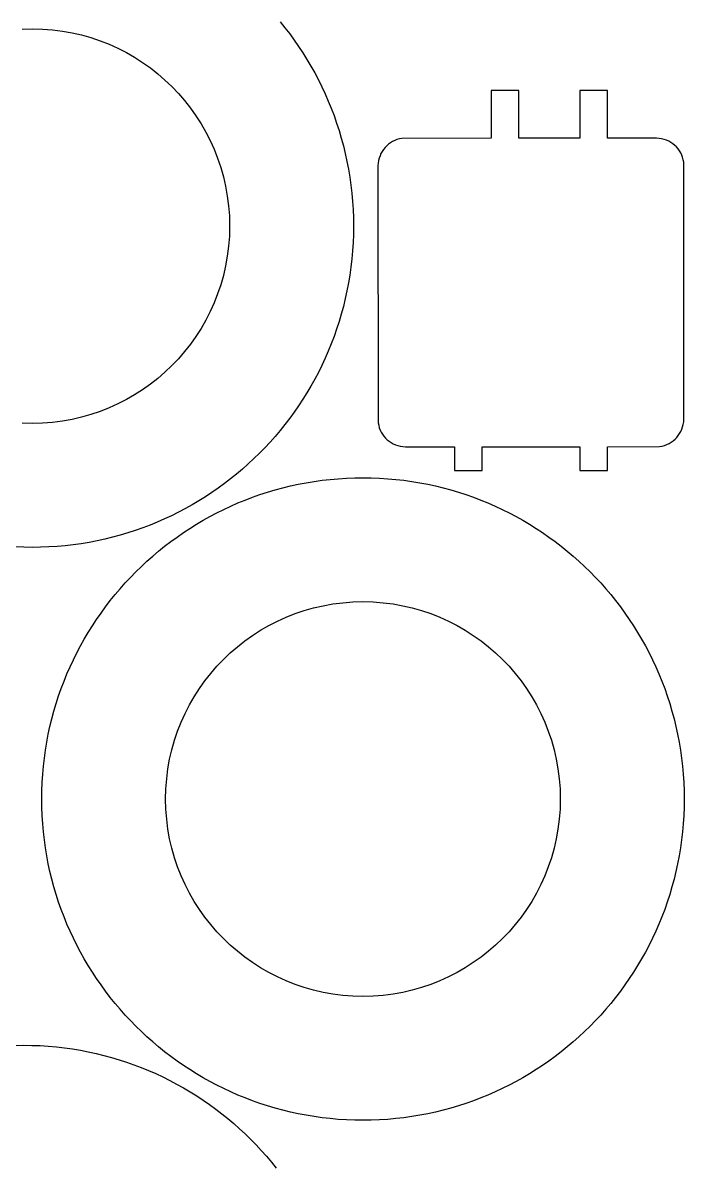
# Model space of a CAD drawing. Extents: x 443 to 1024, y 36 to 674.
# Drawn here: x 660.2 to 732.3, y 160.1 to 284.6 of the extents above; entities that cross this region are included whole.
import ezdxf

# ---------------------------------------------------------------- set-up
doc = ezdxf.new("R2010")
doc.units = 0
doc.layers.get('0').update_dxf_attribs({"linetype": 'CONTINUOUS'})

msp = doc.modelspace()

# ---------------------------------------------------------------- linework, layer by layer
at = {"color": 4}
for p, q in [((660.121856, 283.881249), (661.228268, 283.909224)), ((661.228268, 283.909224), (662.334679, 283.881249)), ((662.334679, 283.881249), (663.426564, 283.798225)), ((663.426564, 283.798225), (664.50257, 283.661502)), ((688.236142, 284.672696), (688.763419, 284.017995)), ((688.763419, 284.017995), (689.275164, 283.350511)), ((664.50257, 283.661502), (665.561348, 283.472432)), ((665.561348, 283.472432), (666.601546, 283.232364)), ((666.601546, 283.232364), (667.621813, 282.94265)), ((667.621813, 282.94265), (668.6208, 282.604641)), ((668.6208, 282.604641), (669.597155, 282.219686)), ((689.275164, 283.350511), (689.771102, 282.670518)), ((689.771102, 282.670518), (690.250958, 281.978291)), ((669.597155, 282.219686), (670.549528, 281.789138)), ((670.549528, 281.789138), (671.476568, 281.314346)), ((671.476568, 281.314346), (672.376923, 280.796661)), ((690.250958, 281.978291), (690.714457, 281.274105)), ((690.714457, 281.274105), (691.161325, 280.558234)), ((672.376923, 280.796661), (673.249244, 280.237435)), ((673.249244, 280.237435), (674.09218, 279.638017)), ((691.161325, 280.558234), (691.591285, 279.830954)), ((674.09218, 279.638017), (674.90438, 278.999759)), ((674.90438, 278.999759), (675.684493, 278.324011)), ((691.591285, 279.830954), (692.004064, 279.092539)), ((692.004064, 279.092539), (692.399387, 278.343264)), ((675.684493, 278.324011), (676.431168, 277.612124)), ((676.431168, 277.612124), (677.143055, 276.865448)), ((692.399387, 278.343264), (692.776979, 277.583404)), ((692.776979, 277.583404), (693.136565, 276.813234)), ((677.143055, 276.865448), (677.818803, 276.085336)), ((693.136565, 276.813234), (693.477869, 276.033028)), ((711.231659, 277.172943), (711.231659, 271.973343)), ((714.231259, 277.172943), (711.231659, 277.172943)), ((714.231259, 271.973343), (714.231259, 277.172943)), ((723.900659, 277.172943), (720.900759, 277.172943)), ((720.900759, 277.172943), (720.900759, 271.973343)), ((723.900659, 271.973343), (723.900659, 277.172943)), ((677.818803, 276.085336), (678.457061, 275.273136)), ((678.457061, 275.273136), (679.056479, 274.4302)), ((693.477869, 276.033028), (693.800619, 275.243063)), ((693.800619, 275.243063), (694.104537, 274.443611)), ((679.056479, 274.4302), (679.615705, 273.557879)), ((694.104537, 274.443611), (694.38935, 273.634949)), ((679.615705, 273.557879), (680.13339, 272.657524)), ((680.13339, 272.657524), (680.608182, 271.730484)), ((694.38935, 273.634949), (694.654783, 272.817351)), ((694.654783, 272.817351), (694.900561, 271.991092)), ((680.608182, 271.730484), (681.03873, 270.778111)), ((694.900561, 271.991092), (695.126408, 271.156447)), ((700.039935, 271.330255), (699.84332, 271.158524)), ((700.251638, 271.484026), (700.039935, 271.330255)), ((700.477551, 271.618813), (700.251638, 271.484026)), ((700.716798, 271.733592), (700.477551, 271.618813)), ((700.9685, 271.827339), (700.716798, 271.733592)), ((701.231779, 271.899031), (700.9685, 271.827339)), ((701.505759, 271.947643), (701.231779, 271.899031)), ((711.231659, 271.973343), (701.505759, 271.947643)), ((720.900759, 271.973343), (714.231259, 271.973343)), ((729.235059, 271.973343), (723.900659, 271.973343)), ((729.5224, 271.952013), (729.235059, 271.973343)), ((729.80099, 271.907697), (729.5224, 271.952013)), ((730.069805, 271.841272), (729.80099, 271.907697)), ((730.327823, 271.753616), (730.069805, 271.841272)), ((730.57402, 271.645606), (730.327823, 271.753616)), ((730.807371, 271.51812), (730.57402, 271.645606)), ((731.026855, 271.372036), (730.807371, 271.51812)), ((731.231447, 271.20823), (731.026855, 271.372036)), ((681.03873, 270.778111), (681.423685, 269.801756)), ((695.126408, 271.156447), (695.332051, 270.313691)), ((695.332051, 270.313691), (695.517214, 269.463098)), ((699.117286, 270.066291), (699.029629, 269.808296)), ((699.225296, 270.312468), (699.117286, 270.066291)), ((699.352782, 270.545804), (699.225296, 270.312468)), ((699.498866, 270.765274), (699.352782, 270.545804)), ((699.662672, 270.969855), (699.498866, 270.765274)), ((699.84332, 271.158524), (699.662672, 270.969855)), ((731.420123, 271.027582), (731.231447, 271.20823)), ((731.591861, 270.830967), (731.420123, 271.027582)), ((731.745636, 270.619264), (731.591861, 270.830967)), ((731.880426, 270.393351), (731.745636, 270.619264)), ((731.995207, 270.154104), (731.880426, 270.393351)), ((732.088955, 269.902402), (731.995207, 270.154104)), ((681.423685, 269.801756), (681.761694, 268.802769)), ((695.517214, 269.463098), (695.681623, 268.604943)), ((698.918889, 269.260948), (698.897559, 268.973643)), ((698.897559, 268.973643), (698.923259, 240.984043)), ((698.963205, 269.539508), (698.918889, 269.260948)), ((699.029629, 269.808296), (698.963205, 269.539508)), ((732.160647, 269.639123), (732.088955, 269.902402)), ((732.209259, 269.365143), (732.160647, 269.639123)), ((732.234959, 241.375643), (732.209259, 269.365143)), ((681.761694, 268.802769), (682.051408, 267.782501)), ((682.051408, 267.782501), (682.291476, 266.742303)), ((695.681623, 268.604943), (695.825002, 267.739502)), ((695.825002, 267.739502), (695.947077, 266.867049)), ((682.291476, 266.742303), (682.480546, 265.683526)), ((695.947077, 266.867049), (696.047573, 265.987858)), ((682.480546, 265.683526), (682.617269, 264.60752)), ((696.047573, 265.987858), (696.126215, 265.102206)), ((696.126215, 265.102206), (696.182728, 264.210366)), ((682.617269, 264.60752), (682.700293, 263.515635)), ((696.182728, 264.210366), (696.216837, 263.312614)), ((682.700293, 263.515635), (682.728268, 262.409224)), ((696.216837, 263.312614), (696.228268, 262.409224)), ((682.728268, 262.409224), (682.700293, 261.302812)), ((696.216837, 261.505834), (696.182728, 260.608081)), ((696.228268, 262.409224), (696.216837, 261.505834)), ((682.617269, 260.210928), (682.480546, 259.134922)), ((682.700293, 261.302812), (682.617269, 260.210928)), ((696.182728, 260.608081), (696.126215, 259.716242)), ((682.480546, 259.134922), (682.291476, 258.076144)), ((696.126215, 259.716242), (696.047573, 258.830589)), ((682.291476, 258.076144), (682.051408, 257.035946)), ((695.947077, 257.951399), (695.825002, 257.078946)), ((696.047573, 258.830589), (695.947077, 257.951399)), ((682.051408, 257.035946), (681.761694, 256.015678)), ((695.825002, 257.078946), (695.681623, 256.213504)), ((681.761694, 256.015678), (681.423685, 255.016691)), ((695.517214, 255.35535), (695.332051, 254.504757)), ((695.681623, 256.213504), (695.517214, 255.35535)), ((681.03873, 254.040336), (680.608182, 253.087964)), ((681.423685, 255.016691), (681.03873, 254.040336)), ((695.332051, 254.504757), (695.126408, 253.662)), ((680.608182, 253.087964), (680.13339, 252.160924)), ((694.900561, 252.827355), (694.654783, 252.001096)), ((695.126408, 253.662), (694.900561, 252.827355)), ((680.13339, 252.160924), (679.615705, 251.260568)), ((694.654783, 252.001096), (694.38935, 251.183498)), ((679.056479, 250.388247), (678.457061, 249.545311)), ((679.615705, 251.260568), (679.056479, 250.388247)), ((694.104537, 250.374836), (693.800619, 249.575385)), ((694.38935, 251.183498), (694.104537, 250.374836)), ((678.457061, 249.545311), (677.818803, 248.733112)), ((693.800619, 249.575385), (693.477869, 248.785419)), ((677.143055, 247.952999), (676.431168, 247.206324)), ((677.818803, 248.733112), (677.143055, 247.952999)), ((693.136565, 248.005214), (692.776979, 247.235044)), ((693.477869, 248.785419), (693.136565, 248.005214)), ((675.684493, 246.494437), (674.90438, 245.818689)), ((676.431168, 247.206324), (675.684493, 246.494437)), ((692.399387, 246.475184), (692.004064, 245.725909)), ((692.776979, 247.235044), (692.399387, 246.475184)), ((674.09218, 245.180431), (673.249244, 244.581013)), ((674.90438, 245.818689), (674.09218, 245.180431)), ((692.004064, 245.725909), (691.591285, 244.987494)), ((672.376923, 244.021786), (671.476568, 243.504102)), ((673.249244, 244.581013), (672.376923, 244.021786)), ((691.161325, 244.260214), (690.714457, 243.544343)), ((691.591285, 244.987494), (691.161325, 244.260214)), ((670.549528, 243.02931), (669.597155, 242.598761)), ((671.476568, 243.504102), (670.549528, 243.02931)), ((690.250958, 242.840156), (689.771102, 242.147929)), ((690.714457, 243.544343), (690.250958, 242.840156)), ((666.601546, 241.586084), (665.561348, 241.346016)), ((667.621813, 241.875797), (666.601546, 241.586084)), ((668.6208, 242.213807), (667.621813, 241.875797)), ((669.597155, 242.598761), (668.6208, 242.213807)), ((689.275164, 241.467936), (688.763419, 240.800452)), ((689.771102, 242.147929), (689.275164, 241.467936)), ((661.228268, 240.909224), (660.121856, 240.937199)), ((662.334679, 240.937199), (661.228268, 240.909224)), ((663.426564, 241.020223), (662.334679, 240.937199)), ((664.50257, 241.156945), (663.426564, 241.020223)), ((665.561348, 241.346016), (664.50257, 241.156945)), ((688.763419, 240.800452), (688.236142, 240.145752)), ((698.923259, 240.984043), (698.97187, 240.710063)), ((698.97187, 240.710063), (699.043559, 240.446784)), ((699.043559, 240.446784), (699.137302, 240.195082)), ((699.137302, 240.195082), (699.252076, 239.955837)), ((731.894872, 240.039051), (732.005723, 240.285185)), ((732.005723, 240.285185), (732.096086, 240.542965)), ((732.096086, 240.542965), (732.165031, 240.811336)), ((732.165031, 240.811336), (732.211632, 241.089247)), ((732.211632, 241.089247), (732.234959, 241.375643)), ((687.693607, 239.50411), (687.136089, 238.875802)), ((688.236142, 240.145752), (687.693607, 239.50411)), ((699.252076, 239.955837), (699.386859, 239.729925)), ((699.386859, 239.729925), (699.540626, 239.518224)), ((699.540626, 239.518224), (699.712354, 239.321613)), ((699.712354, 239.321613), (699.901022, 239.140968)), ((699.901022, 239.140968), (700.105604, 238.977168)), ((700.105604, 238.977168), (700.325078, 238.83109)), ((730.851492, 238.865791), (731.06578, 239.019931)), ((731.06578, 239.019931), (731.26515, 239.192037)), ((731.26515, 239.192037), (731.448672, 239.381055)), ((731.448672, 239.381055), (731.615418, 239.585933)), ((731.615418, 239.585933), (731.764461, 239.805616)), ((731.764461, 239.805616), (731.894872, 240.039051)), ((686.563864, 238.261103), (685.977205, 237.660286)), ((687.136089, 238.875802), (686.563864, 238.261103)), ((700.325078, 238.83109), (700.558422, 238.703612)), ((700.558422, 238.703612), (700.804611, 238.595612)), ((700.804611, 238.595612), (701.062622, 238.507967)), ((701.062622, 238.507967), (701.331433, 238.441555)), ((701.331433, 238.441555), (701.610019, 238.397255)), ((701.610019, 238.397255), (701.897359, 238.375943)), ((701.897359, 238.375943), (707.231959, 238.375943)), ((707.231959, 238.375943), (707.231959, 235.776143)), ((710.231659, 235.776143), (710.231659, 238.375943)), ((710.231659, 238.375943), (720.900759, 238.375943)), ((720.900759, 238.375943), (720.900759, 235.776143)), ((723.900659, 238.375943), (729.588759, 238.401443)), ((723.900659, 235.776143), (723.900659, 238.375943)), ((729.588759, 238.401443), (729.863717, 238.449954)), ((729.863717, 238.449954), (730.128398, 238.521698)), ((730.128398, 238.521698), (730.381873, 238.615621)), ((730.381873, 238.615621), (730.623214, 238.730669)), ((730.623214, 238.730669), (730.851492, 238.865791)), ((684.761689, 236.501402), (684.133381, 235.943885)), ((685.376389, 237.073628), (684.761689, 236.501402)), ((685.977205, 237.660286), (685.376389, 237.073628)), ((683.49174, 235.40135), (682.837039, 234.874072)), ((684.133381, 235.943885), (683.49174, 235.40135)), ((707.231959, 235.776143), (710.231659, 235.776143)), ((720.900759, 235.776143), (723.900659, 235.776143)), ((682.169555, 234.362327), (681.489562, 233.866389)), ((682.837039, 234.874072), (682.169555, 234.362327)), ((688.512541, 233.893191), (689.355297, 234.098834)), ((689.355297, 234.098834), (690.20589, 234.283997)), ((690.20589, 234.283997), (691.064044, 234.448405)), ((691.064044, 234.448405), (691.929486, 234.591785)), ((691.929486, 234.591785), (692.801939, 234.71386)), ((692.801939, 234.71386), (693.681129, 234.814355)), ((693.681129, 234.814355), (694.566782, 234.892997)), ((694.566782, 234.892997), (695.458622, 234.94951)), ((695.458622, 234.94951), (696.356374, 234.98362)), ((696.356374, 234.98362), (697.259764, 234.995051)), ((697.259764, 234.995051), (698.163154, 234.98362)), ((698.163154, 234.98362), (699.060906, 234.94951)), ((699.060906, 234.94951), (699.952746, 234.892997)), ((699.952746, 234.892997), (700.838399, 234.814355)), ((700.838399, 234.814355), (701.717589, 234.71386)), ((701.717589, 234.71386), (702.590042, 234.591785)), ((702.590042, 234.591785), (703.455483, 234.448405)), ((703.455483, 234.448405), (704.313638, 234.283997)), ((704.313638, 234.283997), (705.164231, 234.098834)), ((705.164231, 234.098834), (706.006987, 233.893191)), ((680.093149, 232.923034), (679.377278, 232.476167)), ((680.797335, 233.386533), (680.093149, 232.923034)), ((681.489562, 233.866389), (680.797335, 233.386533)), ((684.425925, 232.567401), (685.225376, 232.87132)), ((685.225376, 232.87132), (686.034038, 233.156133)), ((686.034038, 233.156133), (686.851636, 233.421566)), ((686.851636, 233.421566), (687.677895, 233.667343)), ((687.677895, 233.667343), (688.512541, 233.893191)), ((706.006987, 233.893191), (706.841633, 233.667343)), ((706.841633, 233.667343), (707.667892, 233.421566)), ((707.667892, 233.421566), (708.485489, 233.156133)), ((708.485489, 233.156133), (709.294152, 232.87132)), ((709.294152, 232.87132), (710.093603, 232.567401)), ((677.911583, 231.633427), (677.162308, 231.238104)), ((678.649998, 232.046206), (677.911583, 231.633427)), ((679.377278, 232.476167), (678.649998, 232.046206)), ((681.325724, 231.16617), (682.085584, 231.543762)), ((682.085584, 231.543762), (682.855754, 231.903347)), ((682.855754, 231.903347), (683.635959, 232.244652)), ((683.635959, 232.244652), (684.425925, 232.567401)), ((710.093603, 232.567401), (710.883569, 232.244652)), ((710.883569, 232.244652), (711.663774, 231.903347)), ((711.663774, 231.903347), (712.433944, 231.543762)), ((712.433944, 231.543762), (713.193804, 231.16617)), ((675.632278, 230.500927), (674.852073, 230.159622)), ((676.402448, 230.860513), (675.632278, 230.500927)), ((677.162308, 231.238104), (676.402448, 230.860513)), ((679.110754, 229.928107), (679.838034, 230.358068)), ((679.838034, 230.358068), (680.576449, 230.770847)), ((680.576449, 230.770847), (681.325724, 231.16617)), ((713.193804, 231.16617), (713.943079, 230.770847)), ((713.943079, 230.770847), (714.681494, 230.358068)), ((714.681494, 230.358068), (715.408774, 229.928107)), ((671.636395, 228.982709), (670.810136, 228.736931)), ((672.453993, 229.248142), (671.636395, 228.982709)), ((673.262655, 229.532955), (672.453993, 229.248142)), ((674.062107, 229.836873), (673.262655, 229.532955)), ((674.852073, 230.159622), (674.062107, 229.836873)), ((676.998469, 228.537885), (677.690697, 229.017741)), ((677.690697, 229.017741), (678.394883, 229.48124)), ((678.394883, 229.48124), (679.110754, 229.928107)), ((715.408774, 229.928107), (716.124645, 229.48124)), ((716.124645, 229.48124), (716.828831, 229.017741)), ((716.828831, 229.017741), (717.521058, 228.537885)), ((666.558546, 227.81249), (665.686093, 227.690415)), ((667.423987, 227.955869), (666.558546, 227.81249)), ((668.282142, 228.120277), (667.423987, 227.955869)), ((669.132735, 228.305441), (668.282142, 228.120277)), ((669.975491, 228.511083), (669.132735, 228.305441)), ((670.810136, 228.736931), (669.975491, 228.511083)), ((675.650992, 227.530202), (676.318476, 228.041947)), ((676.318476, 228.041947), (676.998469, 228.537885)), ((717.521058, 228.537885), (718.201051, 228.041947)), ((718.201051, 228.041947), (718.868536, 227.530202)), ((660.324878, 227.420655), (659.427126, 227.454764)), ((661.228268, 227.409224), (660.324878, 227.420655)), ((662.131658, 227.420655), (661.228268, 227.409224)), ((663.02941, 227.454764), (662.131658, 227.420655)), ((663.92125, 227.511277), (663.02941, 227.454764)), ((664.806903, 227.589919), (663.92125, 227.511277)), ((665.686093, 227.690415), (664.806903, 227.589919)), ((674.354651, 226.460389), (674.996292, 227.002924)), ((674.996292, 227.002924), (675.650992, 227.530202)), ((718.868536, 227.530202), (719.523236, 227.002924)), ((719.523236, 227.002924), (720.164877, 226.460389)), ((672.510826, 224.743988), (673.111643, 225.330646)), ((673.111643, 225.330646), (673.726343, 225.902872)), ((673.726343, 225.902872), (674.354651, 226.460389)), ((720.164877, 226.460389), (720.793185, 225.902872)), ((720.793185, 225.902872), (721.407885, 225.330646)), ((721.407885, 225.330646), (722.008701, 224.743988)), ((671.351943, 223.528472), (671.924168, 224.143172)), ((671.924168, 224.143172), (672.510826, 224.743988)), ((722.008701, 224.743988), (722.59536, 224.143172)), ((722.59536, 224.143172), (723.167585, 223.528472)), ((670.25189, 222.258522), (670.794425, 222.900164)), ((670.794425, 222.900164), (671.351943, 223.528472)), ((723.167585, 223.528472), (723.725103, 222.900164)), ((723.725103, 222.900164), (724.267638, 222.258522)), ((669.212867, 220.936338), (669.724613, 221.603822)), ((669.724613, 221.603822), (670.25189, 222.258522)), ((724.267638, 222.258522), (724.794915, 221.603822)), ((724.794915, 221.603822), (725.306661, 220.936338)), ((668.716929, 220.256345), (669.212867, 220.936338)), ((689.867232, 220.190467), (690.866218, 220.528477)), ((690.866218, 220.528477), (691.886486, 220.818191)), ((691.886486, 220.818191), (692.926684, 221.058258)), ((692.926684, 221.058258), (693.985462, 221.247329)), ((693.985462, 221.247329), (695.061468, 221.384052)), ((695.061468, 221.384052), (696.153352, 221.467076)), ((696.153352, 221.467076), (697.259764, 221.495051)), ((697.259764, 221.495051), (698.366176, 221.467076)), ((698.366176, 221.467076), (699.45806, 221.384052)), ((699.45806, 221.384052), (700.534066, 221.247329)), ((700.534066, 221.247329), (701.592844, 221.058258)), ((701.592844, 221.058258), (702.633042, 220.818191)), ((702.633042, 220.818191), (703.653309, 220.528477)), ((703.653309, 220.528477), (704.652296, 220.190467)), ((725.306661, 220.936338), (725.802598, 220.256345)), ((667.773575, 218.859932), (668.237074, 219.564118)), ((668.237074, 219.564118), (668.716929, 220.256345)), ((687.011464, 218.900173), (687.938504, 219.374965)), ((687.938504, 219.374965), (688.890876, 219.805513)), ((688.890876, 219.805513), (689.867232, 220.190467)), ((704.652296, 220.190467), (705.628651, 219.805513)), ((705.628651, 219.805513), (706.581024, 219.374965)), ((706.581024, 219.374965), (707.508064, 218.900173)), ((725.802598, 220.256345), (726.282454, 219.564118)), ((726.282454, 219.564118), (726.745953, 218.859932)), ((666.896747, 217.41678), (667.326707, 218.144061)), ((667.326707, 218.144061), (667.773575, 218.859932)), ((684.395852, 217.223844), (685.238787, 217.823261)), ((685.238787, 217.823261), (686.111108, 218.382488)), ((686.111108, 218.382488), (687.011464, 218.900173)), ((707.508064, 218.900173), (708.408419, 218.382488)), ((708.408419, 218.382488), (709.280741, 217.823261)), ((709.280741, 217.823261), (710.123676, 217.223844)), ((726.745953, 218.859932), (727.192821, 218.144061)), ((727.192821, 218.144061), (727.622781, 217.41678)), ((666.088645, 215.92909), (666.483967, 216.678365)), ((666.483967, 216.678365), (666.896747, 217.41678)), ((682.803539, 215.909838), (683.583652, 216.585585)), ((683.583652, 216.585585), (684.395852, 217.223844)), ((710.123676, 217.223844), (710.935876, 216.585585)), ((710.935876, 216.585585), (711.715989, 215.909838)), ((727.622781, 217.41678), (728.03556, 216.678365)), ((728.03556, 216.678365), (728.430883, 215.92909)), ((665.711053, 215.169231), (666.088645, 215.92909)), ((682.056864, 215.197951), (682.803539, 215.909838)), ((711.715989, 215.909838), (712.462664, 215.197951)), ((728.430883, 215.92909), (728.808475, 215.169231)), ((665.010162, 213.618855), (665.351467, 214.399061)), ((665.351467, 214.399061), (665.711053, 215.169231)), ((680.669229, 213.671162), (681.344977, 214.451275)), ((681.344977, 214.451275), (682.056864, 215.197951)), ((712.462664, 215.197951), (713.174551, 214.451275)), ((713.174551, 214.451275), (713.850299, 213.671162)), ((728.808475, 215.169231), (729.168061, 214.399061)), ((729.168061, 214.399061), (729.509366, 213.618855)), ((664.383495, 212.029438), (664.687413, 212.828889)), ((664.687413, 212.828889), (665.010162, 213.618855)), ((679.431553, 212.016027), (680.030971, 212.858963)), ((680.030971, 212.858963), (680.669229, 213.671162)), ((713.850299, 213.671162), (714.488557, 212.858963)), ((714.488557, 212.858963), (715.087975, 212.016027)), ((729.509366, 213.618855), (729.832115, 212.828889)), ((729.832115, 212.828889), (730.136033, 212.029438)), ((664.098682, 211.220776), (664.383495, 212.029438)), ((678.872326, 211.143706), (679.431553, 212.016027)), ((715.087975, 212.016027), (715.647201, 211.143706)), ((730.136033, 212.029438), (730.420846, 211.220776)), ((663.587471, 209.576919), (663.833249, 210.403178)), ((663.833249, 210.403178), (664.098682, 211.220776)), ((678.354642, 210.24335), (678.872326, 211.143706)), ((715.647201, 211.143706), (716.164886, 210.24335)), ((730.420846, 211.220776), (730.686279, 210.403178)), ((730.686279, 210.403178), (730.932057, 209.576919)), ((663.361624, 208.742274), (663.587471, 209.576919)), ((677.449301, 208.363938), (677.87985, 209.316311)), ((677.87985, 209.316311), (678.354642, 210.24335)), ((716.164886, 210.24335), (716.639678, 209.316311)), ((716.639678, 209.316311), (717.070226, 208.363938)), ((730.932057, 209.576919), (731.157904, 208.742274)), ((662.970818, 207.048925), (663.155981, 207.899517)), ((663.155981, 207.899517), (663.361624, 208.742274)), ((677.064347, 207.387583), (677.449301, 208.363938)), ((717.070226, 208.363938), (717.455181, 207.387583)), ((731.157904, 208.742274), (731.363547, 207.899517)), ((731.363547, 207.899517), (731.54871, 207.048925)), ((662.806409, 206.19077), (662.970818, 207.048925)), ((676.726338, 206.388596), (677.064347, 207.387583)), ((717.455181, 207.387583), (717.79319, 206.388596)), ((731.54871, 207.048925), (731.713119, 206.19077)), ((662.66303, 205.325329), (662.806409, 206.19077)), ((676.196556, 204.32813), (676.436624, 205.368328)), ((676.436624, 205.368328), (676.726338, 206.388596)), ((717.79319, 206.388596), (718.082904, 205.368328)), ((718.082904, 205.368328), (718.322972, 204.32813)), ((731.713119, 206.19077), (731.856498, 205.325329)), ((662.440459, 203.573685), (662.540955, 204.452875)), ((662.540955, 204.452875), (662.66303, 205.325329)), ((676.007486, 203.269353), (676.196556, 204.32813)), ((718.322972, 204.32813), (718.512042, 203.269353)), ((731.856498, 205.325329), (731.978573, 204.452875)), ((731.978573, 204.452875), (732.079069, 203.573685)), ((662.361817, 202.688033), (662.440459, 203.573685)), ((675.870763, 202.193346), (676.007486, 203.269353)), ((718.512042, 203.269353), (718.648765, 202.193346)), ((732.079069, 203.573685), (732.157711, 202.688033)), ((662.271195, 200.898441), (662.305304, 201.796193)), ((662.305304, 201.796193), (662.361817, 202.688033)), ((675.787739, 201.101462), (675.870763, 202.193346)), ((718.648765, 202.193346), (718.731789, 201.101462)), ((732.157711, 202.688033), (732.214224, 201.796193)), ((732.214224, 201.796193), (732.248333, 200.898441)), ((662.259764, 199.995051), (662.271195, 200.898441)), ((675.759764, 199.995051), (675.787739, 201.101462)), ((718.731789, 201.101462), (718.759764, 199.995051)), ((732.248333, 200.898441), (732.259764, 199.995051)), ((662.271195, 199.091661), (662.259764, 199.995051)), ((675.787739, 198.888639), (675.759764, 199.995051)), ((718.759764, 199.995051), (718.731789, 198.888639)), ((732.259764, 199.995051), (732.248333, 199.091661)), ((662.305304, 198.193908), (662.271195, 199.091661)), ((662.361817, 197.302068), (662.305304, 198.193908)), ((675.870763, 197.796755), (675.787739, 198.888639)), ((718.731789, 198.888639), (718.648765, 197.796755)), ((732.214224, 198.193908), (732.157711, 197.302068)), ((732.248333, 199.091661), (732.214224, 198.193908)), ((662.440459, 196.416416), (662.361817, 197.302068)), ((676.007486, 196.720748), (675.870763, 197.796755)), ((676.196556, 195.661971), (676.007486, 196.720748)), ((718.512042, 196.720748), (718.322972, 195.661971)), ((718.648765, 197.796755), (718.512042, 196.720748)), ((732.157711, 197.302068), (732.079069, 196.416416)), ((662.540955, 195.537226), (662.440459, 196.416416)), ((662.66303, 194.664772), (662.540955, 195.537226)), ((676.436624, 194.621773), (676.196556, 195.661971)), ((718.322972, 195.661971), (718.082904, 194.621773)), ((731.978573, 195.537226), (731.856498, 194.664772)), ((732.079069, 196.416416), (731.978573, 195.537226)), ((662.806409, 193.799331), (662.66303, 194.664772)), ((676.726338, 193.601505), (676.436624, 194.621773)), ((718.082904, 194.621773), (717.79319, 193.601505)), ((731.856498, 194.664772), (731.713119, 193.799331)), ((662.970818, 192.941177), (662.806409, 193.799331)), ((663.155981, 192.090584), (662.970818, 192.941177)), ((677.064347, 192.602518), (676.726338, 193.601505)), ((717.79319, 193.601505), (717.455181, 192.602518)), ((731.54871, 192.941177), (731.363547, 192.090584)), ((731.713119, 193.799331), (731.54871, 192.941177)), ((663.361624, 191.247827), (663.155981, 192.090584)), ((677.449301, 191.626163), (677.064347, 192.602518)), ((717.455181, 192.602518), (717.070226, 191.626163)), ((731.363547, 192.090584), (731.157904, 191.247827)), ((663.587471, 190.413182), (663.361624, 191.247827)), ((663.833249, 189.586923), (663.587471, 190.413182)), ((677.87985, 190.67379), (677.449301, 191.626163)), ((678.354642, 189.746751), (677.87985, 190.67379)), ((716.639678, 190.67379), (716.164886, 189.746751)), ((717.070226, 191.626163), (716.639678, 190.67379)), ((730.932057, 190.413182), (730.686279, 189.586923)), ((731.157904, 191.247827), (730.932057, 190.413182)), ((664.098682, 188.769325), (663.833249, 189.586923)), ((678.872326, 188.846395), (678.354642, 189.746751)), ((716.164886, 189.746751), (715.647201, 188.846395)), ((730.686279, 189.586923), (730.420846, 188.769325)), ((664.383495, 187.960663), (664.098682, 188.769325)), ((664.687413, 187.161212), (664.383495, 187.960663)), ((679.431553, 187.974074), (678.872326, 188.846395)), ((680.030971, 187.131138), (679.431553, 187.974074)), ((715.087975, 187.974074), (714.488557, 187.131138)), ((715.647201, 188.846395), (715.087975, 187.974074)), ((730.136033, 187.960663), (729.832115, 187.161212)), ((730.420846, 188.769325), (730.136033, 187.960663)), ((665.010162, 186.371246), (664.687413, 187.161212)), ((680.669229, 186.318939), (680.030971, 187.131138)), ((714.488557, 187.131138), (713.850299, 186.318939)), ((729.832115, 187.161212), (729.509366, 186.371246)), ((665.351467, 185.591041), (665.010162, 186.371246)), ((665.711053, 184.82087), (665.351467, 185.591041)), ((681.344977, 185.538826), (680.669229, 186.318939)), ((682.056864, 184.792151), (681.344977, 185.538826)), ((713.174551, 185.538826), (712.462664, 184.792151)), ((713.850299, 186.318939), (713.174551, 185.538826)), ((729.168061, 185.591041), (728.808475, 184.82087)), ((729.509366, 186.371246), (729.168061, 185.591041)), ((666.088645, 184.061011), (665.711053, 184.82087)), ((682.803539, 184.080264), (682.056864, 184.792151)), ((712.462664, 184.792151), (711.715989, 184.080264)), ((728.808475, 184.82087), (728.430883, 184.061011)), ((666.483967, 183.311736), (666.088645, 184.061011)), ((666.896747, 182.573321), (666.483967, 183.311736)), ((683.583652, 183.404516), (682.803539, 184.080264)), ((684.395852, 182.766257), (683.583652, 183.404516)), ((710.935876, 183.404516), (710.123676, 182.766257)), ((711.715989, 184.080264), (710.935876, 183.404516)), ((728.03556, 183.311736), (727.622781, 182.573321)), ((728.430883, 184.061011), (728.03556, 183.311736)), ((667.326707, 181.84604), (666.896747, 182.573321)), ((667.773575, 181.13017), (667.326707, 181.84604)), ((685.238787, 182.16684), (684.395852, 182.766257)), ((686.111108, 181.607613), (685.238787, 182.16684)), ((709.280741, 182.16684), (708.408419, 181.607613)), ((710.123676, 182.766257), (709.280741, 182.16684)), ((727.192821, 181.84604), (726.745953, 181.13017)), ((727.622781, 182.573321), (727.192821, 181.84604)), ((668.237074, 180.425983), (667.773575, 181.13017)), ((687.011464, 181.089928), (686.111108, 181.607613)), ((687.938504, 180.615137), (687.011464, 181.089928)), ((688.890876, 180.184588), (687.938504, 180.615137)), ((706.581024, 180.615137), (705.628651, 180.184588)), ((707.508064, 181.089928), (706.581024, 180.615137)), ((708.408419, 181.607613), (707.508064, 181.089928)), ((726.745953, 181.13017), (726.282454, 180.425983)), ((668.716929, 179.733756), (668.237074, 180.425983)), ((669.212867, 179.053763), (668.716929, 179.733756)), ((689.867232, 179.799634), (688.890876, 180.184588)), ((690.866218, 179.461624), (689.867232, 179.799634)), ((691.886486, 179.17191), (690.866218, 179.461624)), ((703.653309, 179.461624), (702.633042, 179.17191)), ((704.652296, 179.799634), (703.653309, 179.461624)), ((705.628651, 180.184588), (704.652296, 179.799634)), ((725.802598, 179.733756), (725.306661, 179.053763)), ((726.282454, 180.425983), (725.802598, 179.733756)), ((669.724613, 178.386279), (669.212867, 179.053763)), ((670.25189, 177.731579), (669.724613, 178.386279)), ((692.926684, 178.931843), (691.886486, 179.17191)), ((693.985462, 178.742772), (692.926684, 178.931843)), ((695.061468, 178.60605), (693.985462, 178.742772)), ((696.153352, 178.523025), (695.061468, 178.60605)), ((697.259764, 178.495051), (696.153352, 178.523025)), ((698.366176, 178.523025), (697.259764, 178.495051)), ((699.45806, 178.60605), (698.366176, 178.523025)), ((700.534066, 178.742772), (699.45806, 178.60605)), ((701.592844, 178.931843), (700.534066, 178.742772)), ((702.633042, 179.17191), (701.592844, 178.931843)), ((724.794915, 178.386279), (724.267638, 177.731579)), ((725.306661, 179.053763), (724.794915, 178.386279)), ((670.794425, 177.089937), (670.25189, 177.731579)), ((671.351943, 176.461629), (670.794425, 177.089937)), ((723.725103, 177.089937), (723.167585, 176.461629)), ((724.267638, 177.731579), (723.725103, 177.089937)), ((671.924168, 175.846929), (671.351943, 176.461629)), ((672.510826, 175.246113), (671.924168, 175.846929)), ((722.59536, 175.846929), (722.008701, 175.246113)), ((723.167585, 176.461629), (722.59536, 175.846929)), ((673.111643, 174.659455), (672.510826, 175.246113)), ((673.726343, 174.087229), (673.111643, 174.659455)), ((721.407885, 174.659455), (720.793185, 174.087229)), ((722.008701, 175.246113), (721.407885, 174.659455)), ((659.372122, 173.158423), (660.275512, 173.169854)), ((660.275512, 173.169854), (661.178902, 173.158423)), ((661.178902, 173.158423), (662.076654, 173.124313)), ((662.076654, 173.124313), (662.968494, 173.0678)), ((662.968494, 173.0678), (663.854147, 172.989158)), ((663.854147, 172.989158), (664.733337, 172.888663)), ((674.354651, 173.529712), (673.726343, 174.087229)), ((674.996292, 172.987177), (674.354651, 173.529712)), ((675.650992, 172.459899), (674.996292, 172.987177)), ((719.523236, 172.987177), (718.868536, 172.459899)), ((720.164877, 173.529712), (719.523236, 172.987177)), ((720.793185, 174.087229), (720.164877, 173.529712)), ((664.733337, 172.888663), (665.60579, 172.766588)), ((665.60579, 172.766588), (666.471231, 172.623209)), ((666.471231, 172.623209), (667.329386, 172.4588)), ((667.329386, 172.4588), (668.179979, 172.273637)), ((668.179979, 172.273637), (669.022735, 172.067994)), ((669.022735, 172.067994), (669.857381, 171.842146)), ((669.857381, 171.842146), (670.68364, 171.596369)), ((676.318476, 171.948154), (675.650992, 172.459899)), ((676.998469, 171.452216), (676.318476, 171.948154)), ((718.201051, 171.948154), (717.521058, 171.452216)), ((718.868536, 172.459899), (718.201051, 171.948154)), ((670.68364, 171.596369), (671.501238, 171.330936)), ((671.501238, 171.330936), (672.3099, 171.046123)), ((672.3099, 171.046123), (673.109351, 170.742204)), ((673.109351, 170.742204), (673.899317, 170.419455)), ((677.690697, 170.97236), (676.998469, 171.452216)), ((678.394883, 170.508861), (677.690697, 170.97236)), ((679.110754, 170.061994), (678.394883, 170.508861)), ((716.124645, 170.508861), (715.408774, 170.061994)), ((716.828831, 170.97236), (716.124645, 170.508861)), ((717.521058, 171.452216), (716.828831, 170.97236)), ((673.899317, 170.419455), (674.679522, 170.07815)), ((674.679522, 170.07815), (675.449692, 169.718565)), ((675.449692, 169.718565), (676.209552, 169.340973)), ((676.209552, 169.340973), (676.958827, 168.94565)), ((679.838034, 169.632033), (679.110754, 170.061994)), ((680.576449, 169.219254), (679.838034, 169.632033)), ((714.681494, 169.632033), (713.943079, 169.219254)), ((715.408774, 170.061994), (714.681494, 169.632033)), ((676.958827, 168.94565), (677.697242, 168.532871)), ((677.697242, 168.532871), (678.424522, 168.10291)), ((678.424522, 168.10291), (679.140393, 167.656043)), ((681.325724, 168.823931), (680.576449, 169.219254)), ((682.085584, 168.446339), (681.325724, 168.823931)), ((682.855754, 168.086754), (682.085584, 168.446339)), ((683.635959, 167.745449), (682.855754, 168.086754)), ((711.663774, 168.086754), (710.883569, 167.745449)), ((712.433944, 168.446339), (711.663774, 168.086754)), ((713.193804, 168.823931), (712.433944, 168.446339)), ((713.943079, 169.219254), (713.193804, 168.823931)), ((679.140393, 167.656043), (679.844579, 167.192544)), ((679.844579, 167.192544), (680.536806, 166.712688)), ((684.425925, 167.4227), (683.635959, 167.745449)), ((685.225376, 167.118781), (684.425925, 167.4227)), ((686.034038, 166.833968), (685.225376, 167.118781)), ((686.851636, 166.568536), (686.034038, 166.833968)), ((708.485489, 166.833968), (707.667892, 166.568536)), ((709.294152, 167.118781), (708.485489, 166.833968)), ((710.093603, 167.4227), (709.294152, 167.118781)), ((710.883569, 167.745449), (710.093603, 167.4227)), ((680.536806, 166.712688), (681.2168, 166.21675)), ((681.2168, 166.21675), (681.884284, 165.705005)), ((681.884284, 165.705005), (682.538984, 165.177728)), ((687.677895, 166.322758), (686.851636, 166.568536)), ((688.512541, 166.09691), (687.677895, 166.322758)), ((689.355297, 165.891267), (688.512541, 166.09691)), ((690.20589, 165.706104), (689.355297, 165.891267)), ((691.064044, 165.541696), (690.20589, 165.706104)), ((691.929486, 165.398316), (691.064044, 165.541696)), ((703.455483, 165.541696), (702.590042, 165.398316)), ((704.313638, 165.706104), (703.455483, 165.541696)), ((705.164231, 165.891267), (704.313638, 165.706104)), ((706.006987, 166.09691), (705.164231, 165.891267)), ((706.841633, 166.322758), (706.006987, 166.09691)), ((707.667892, 166.568536), (706.841633, 166.322758)), ((682.538984, 165.177728), (683.180625, 164.635193)), ((683.180625, 164.635193), (683.808933, 164.077675)), ((692.801939, 165.276242), (691.929486, 165.398316)), ((693.681129, 165.175746), (692.801939, 165.276242)), ((694.566782, 165.097104), (693.681129, 165.175746)), ((695.458622, 165.040591), (694.566782, 165.097104)), ((696.356374, 165.006481), (695.458622, 165.040591)), ((697.259764, 164.995051), (696.356374, 165.006481)), ((698.163154, 165.006481), (697.259764, 164.995051)), ((699.060906, 165.040591), (698.163154, 165.006481)), ((699.952746, 165.097104), (699.060906, 165.040591)), ((700.838399, 165.175746), (699.952746, 165.097104)), ((701.717589, 165.276242), (700.838399, 165.175746)), ((702.590042, 165.398316), (701.717589, 165.276242)), ((683.808933, 164.077675), (684.423633, 163.50545)), ((684.423633, 163.50545), (685.024449, 162.918791)), ((685.024449, 162.918791), (685.611108, 162.317975)), ((685.611108, 162.317975), (686.183333, 161.703275)), ((686.183333, 161.703275), (686.740851, 161.074967)), ((686.740851, 161.074967), (687.283386, 160.433325)), ((687.283386, 160.433325), (687.810663, 159.778625))]:
    msp.add_line(p, q, dxfattribs=at)

doc.saveas('drawing.dxf')
